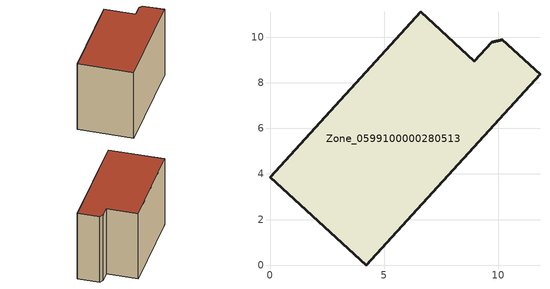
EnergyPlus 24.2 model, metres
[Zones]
Zone_0599100000280513
 floor ground (C_G): 0,3.85 6.6,11.11 8.96,8.95 9.72,9.78 10.18,9.88 11.83,8.37 4.21,0 z0
 wall outside (C_F): 6.6,11.11 0,3.85 4.21,0 11.83,8.37 10.18,9.88 9.72,9.78 8.96,8.95 6.6,11.11 z0:7.68
 roof outside (C_R): 10.18,9.88 9.72,9.78 8.96,8.95 6.6,11.11 0,3.85 4.21,0 11.83,8.37 z7.68
[BUILDING]
Pand.0599100000280513: North Axis=0; Terrain=City; Loads Convergence Tolerance Value=0.04; Temperature Convergence Tolerance Value=0.4; Solar Distribution=FullExterior; Maximum Number of Warmup Days=25; Minimum Number of Warmup Days=1
[Site:Location]
Rotterdam.The.Hague.AP_ZH_NLD Design_Conditions: Latitude=51.96; Longitude=4.45; Time Zone=1; Elevation=-4.5
[SITE:GROUNDTEMPERATURE:BUILDINGSURFACE]
18, 18, 18, 18, 18, 18, 18, 18, 18, 18, 18, 18
[MATERIAL] Thermal Absorptance=0.9; Solar Absorptance=0.7; Visible Absorptance=0.7
Name | Roughness | Thickness | Conductivity | Density | Specific Heat
G.TI.1975-1991 | MediumSmooth | 0.15 | 0.288461 | 540 | 1210
F.TI.1975-1991 | Rough | 0.3 | 0.230769 | 1920 | 840
R.TI.1975-1991 | MediumRough | 0.2 | 0.153846 | 1500 | 1000
[CONSTRUCTION]
C_G: G.TI.1975-1991
C_F: F.TI.1975-1991
C_R: R.TI.1975-1991
[ZONE]
Zone_0599100000280513: Type=1; Multiplier=1; Ceiling Height=Autocalculate; Volume=Autocalculate; Floor Area=autocalculate; Part of Total Floor Area=Yes
[ZONEINFILTRATION:DESIGNFLOWRATE]
Infil_Zone_0599100000280513: Zone or ZoneList or Space or SpaceList=Zone_0599100000280513; Schedule=AlwaysOn; Design Flow Rate Calculation Method=Flow/Area; Flow Rate per Floor Area=0.003; Constant Term Coefficient=1; Temperature Term Coefficient=0; Velocity Term Coefficient=0; Velocity Squared Term Coefficient=0
[HVACTEMPLATE:ZONE:IDEALLOADSAIRSYSTEM]
Zone_0599100000280513: Maximum Heating Supply Air Temperature=50; Minimum Cooling Supply Air Temperature=13; Maximum Heating Supply Air Humidity Ratio=0.0156; Minimum Cooling Supply Air Humidity Ratio=0.0077; Heating Limit=NoLimit; Cooling Limit=NoLimit; Dehumidification Control Type=ConstantSensibleHeatRatio; Cooling Sensible Heat Ratio=0.7; Dehumidification Setpoint=60; Humidification Control Type=None; Humidification Setpoint=30; Outdoor Air Method=None; Outdoor Air Flow Rate per Person=0.00944; Outdoor Air Flow Rate per Zone Floor Area=0; Outdoor Air Flow Rate per Zone=0; Demand Controlled Ventilation Type=None; Outdoor Air Economizer Type=NoEconomizer; Heat Recovery Type=None; Sensible Heat Recovery Effectiveness=0.7; Latent Heat Recovery Effectiveness=0.65
[ZONECONTROL:THERMOSTAT]
ThermostatControl_Zone_0599100000280513: Zone or ZoneList=Zone_0599100000280513; Control Type Schedule=DualSetpointControlType; Control 1=Thermostat_Zone_0599100000280513; Temperature Difference Between Cutout And Setpoint=0
[THERMOSTATSETPOINT:DUALSETPOINT]
Thermostat_Zone_0599100000280513: Heating Setpoint Temperature Schedule=HeatingSetpoint_Zone_0599100000280513; Cooling Setpoint Temperature Schedule=CoolingSetpoint_Zone_0599100000280513
[SCHEDULE:COMPACT]
HeatingSetpoint_Zone_0599100000280513: Through: 12/31, For: AllDays, Until: 24:00, 21
CoolingSetpoint_Zone_0599100000280513: Through: 12/31, For: AllDays, Until: 24:00, 24
DualSetpointControlType: Through: 12/31, For: AllDays, Until: 24:00, 4
AlwaysOn: Through: 12/31, For: AllDays, Until: 24:00, 1
